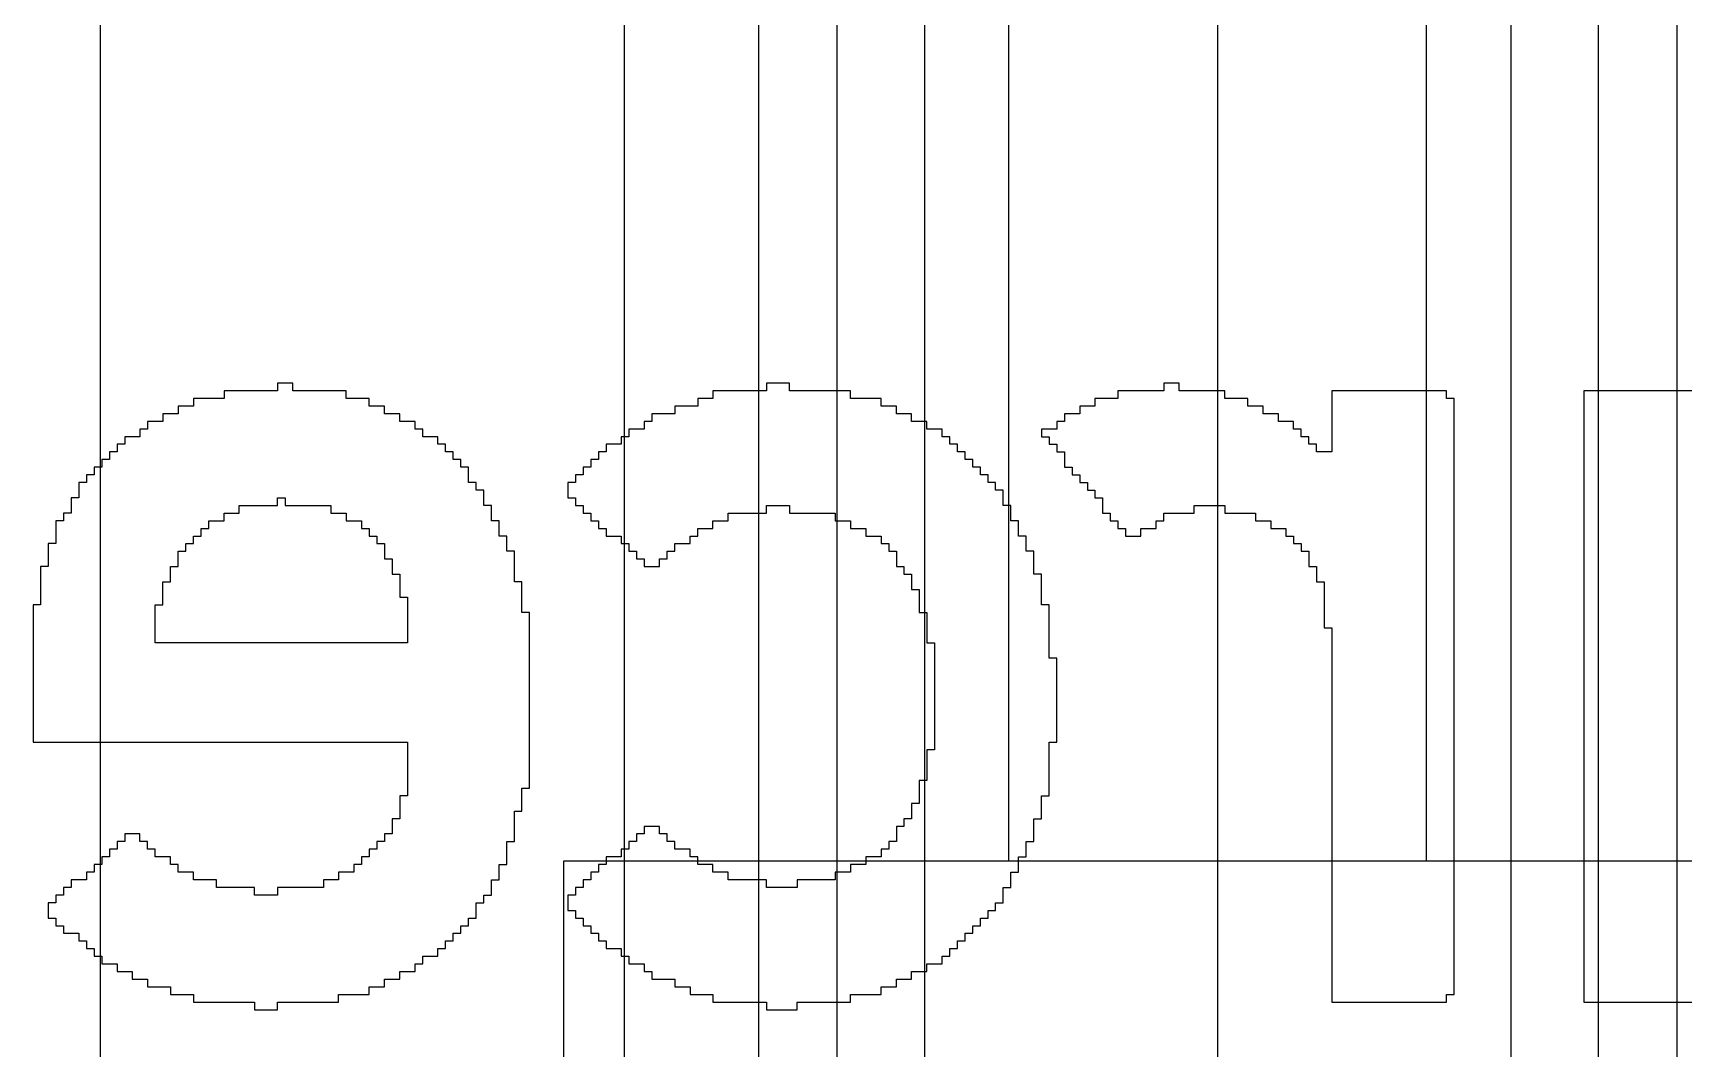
# Model space of a CAD drawing. Header units: millimetres. Extents: x -1.9 to 9.1, y -3.1 to 5.4.
# Drawn here: x 0.2897 to 0.3528, y 0.3553 to 0.3941 of the extents above; entities that cross this region are included whole.
import ezdxf

# ---------------------------------------------------------------- set-up
doc = ezdxf.new("R2010")
doc.units = ezdxf.units.MM
doc.header["$MEASUREMENT"] = 0
for name, color, linetype in [('BottomLayer', 5, 'Continuous'), ('BottomOverlay', 54, 'Continuous'), ('Mechanical7', 56, 'Continuous'), ('TopLayer', 1, 'Continuous'), ('TopOverlay', 2, 'Continuous'), ('TopPaste', 8, 'Continuous'), ('TopSolder', 216, 'Continuous')]:
    doc.layers.add(name, color=color, linetype=linetype)

# ---------------------------------------------------------------- blocks, each defined once
blk = doc.blocks.new('OSHW__25___B_1')
at = {"layer": 'BottomOverlay'}
for p, q in [((0.083878, 0.053214), (0.082709, 0.053214)), ((0.082709, 0.053214), (0.082709, 0.052922)), ((0.083878, 0.052922), (0.083878, 0.053214)), ((0.103453, 0.053214), (0.102577, 0.053214)), ((0.102577, 0.053214), (0.102577, 0.052922)), ((0.103453, 0.052922), (0.103453, 0.053214)), ((0.052616, 0.052922), (0.047941, 0.052922)), ((0.052616, 0.05263), (0.052616, 0.052922)), ((0.052616, 0.052338), (0.052616, 0.05263)), ((0.057875, 0.05263), (0.057583, 0.05263)), ((0.057583, 0.05263), (0.057583, 0.052338)), ((0.062258, 0.052922), (0.057875, 0.052922)), ((0.057875, 0.052922), (0.057875, 0.05263)), ((0.062258, 0.05263), (0.062258, 0.052922)), ((0.062258, 0.052338), (0.062258, 0.05263)), ((0.080664, 0.05263), (0.079495, 0.05263)), ((0.079495, 0.05263), (0.079495, 0.052338)), ((0.082709, 0.052922), (0.080664, 0.052922)), ((0.080664, 0.052922), (0.080664, 0.05263)), ((0.085923, 0.052922), (0.083878, 0.052922)), ((0.085923, 0.05263), (0.085923, 0.052922)), ((0.0868, 0.05263), (0.085923, 0.05263)), ((0.0868, 0.052338), (0.0868, 0.05263)), ((0.100239, 0.05263), (0.099071, 0.05263)), ((0.099071, 0.05263), (0.099071, 0.052338)), ((0.102577, 0.052922), (0.100239, 0.052922)), ((0.100239, 0.052922), (0.100239, 0.05263)), ((0.10579, 0.052922), (0.103453, 0.052922)), ((0.10579, 0.05263), (0.10579, 0.052922)), ((0.106667, 0.05263), (0.10579, 0.05263)), ((0.106667, 0.052338), (0.106667, 0.05263)), ((0.052616, 0.052046), (0.052616, 0.052338)), ((0.052616, 0.051753), (0.052616, 0.052046)), ((0.057583, 0.052338), (0.057583, 0.052046)), ((0.057583, 0.052046), (0.057583, 0.051753)), ((0.062258, 0.052046), (0.062258, 0.052338)), ((0.062258, 0.051753), (0.062258, 0.052046)), ((0.078911, 0.052046), (0.078327, 0.052046)), ((0.078327, 0.052046), (0.078327, 0.051753)), ((0.079495, 0.052338), (0.078911, 0.052338)), ((0.078911, 0.052338), (0.078911, 0.052046)), ((0.087384, 0.052338), (0.0868, 0.052338)), ((0.087384, 0.052046), (0.087384, 0.052338)), ((0.08826, 0.052046), (0.087384, 0.052046)), ((0.08826, 0.051753), (0.08826, 0.052046)), ((0.098486, 0.052046), (0.097902, 0.052046)), ((0.097902, 0.052046), (0.097902, 0.051753)), ((0.099071, 0.052338), (0.098486, 0.052338)), ((0.098486, 0.052338), (0.098486, 0.052046)), ((0.107543, 0.052338), (0.106667, 0.052338)), ((0.107543, 0.052046), (0.107543, 0.052338)), ((0.108128, 0.052046), (0.107543, 0.052046)), ((0.108128, 0.051753), (0.108128, 0.052046)), ((0.052616, 0.051461), (0.052616, 0.051753)), ((0.052616, 0.051169), (0.052616, 0.051461)), ((0.052616, 0.050877), (0.052616, 0.051169)), ((0.057583, 0.051753), (0.057583, 0.051461)), ((0.057583, 0.051461), (0.057583, 0.051169)), ((0.057583, 0.051169), (0.057583, 0.050877)), ((0.062258, 0.051461), (0.062258, 0.051753)), ((0.062258, 0.051169), (0.062258, 0.051461)), ((0.062258, 0.050877), (0.062258, 0.051169)), ((0.077158, 0.051169), (0.076866, 0.051169)), ((0.076866, 0.051169), (0.076866, 0.050877)), ((0.077742, 0.051461), (0.077158, 0.051461)), ((0.077158, 0.051461), (0.077158, 0.051169)), ((0.078327, 0.051753), (0.077742, 0.051753)), ((0.077742, 0.051753), (0.077742, 0.051461)), ((0.088553, 0.051753), (0.08826, 0.051753)), ((0.088553, 0.051461), (0.088553, 0.051753)), ((0.089137, 0.051461), (0.088553, 0.051461)), ((0.089137, 0.051169), (0.089137, 0.051461)), ((0.089429, 0.051169), (0.089137, 0.051169)), ((0.089429, 0.050877), (0.089429, 0.051169)), ((0.097025, 0.051169), (0.096441, 0.051169)), ((0.096441, 0.051169), (0.096441, 0.050877)), ((0.097318, 0.051461), (0.097025, 0.051461)), ((0.097025, 0.051461), (0.097025, 0.051169)), ((0.097902, 0.051753), (0.097318, 0.051753)), ((0.097318, 0.051753), (0.097318, 0.051461)), ((0.108712, 0.051753), (0.108128, 0.051753)), ((0.108712, 0.051461), (0.108712, 0.051753)), ((0.109296, 0.051461), (0.108712, 0.051461)), ((0.109296, 0.051169), (0.109296, 0.051461)), ((0.109589, 0.051169), (0.109296, 0.051169)), ((0.109589, 0.050877), (0.109589, 0.051169)), ((0.052616, 0.050585), (0.052616, 0.050877)), ((0.052616, 0.050292), (0.052616, 0.050585)), ((0.057583, 0.050877), (0.057583, 0.050585)), ((0.057583, 0.050585), (0.057583, 0.050292)), ((0.062258, 0.050585), (0.062258, 0.050877)), ((0.062258, 0.050292), (0.062258, 0.050585)), ((0.076574, 0.050585), (0.076282, 0.050585)), ((0.076282, 0.050585), (0.076282, 0.050292)), ((0.076866, 0.050877), (0.076574, 0.050877)), ((0.076574, 0.050877), (0.076574, 0.050585)), ((0.090013, 0.050877), (0.089429, 0.050877)), ((0.090013, 0.050585), (0.090013, 0.050877)), ((0.090305, 0.050585), (0.090013, 0.050585)), ((0.090305, 0.050292), (0.090305, 0.050585)), ((0.096149, 0.050585), (0.095857, 0.050585)), ((0.095857, 0.050585), (0.095857, 0.050292)), ((0.096441, 0.050877), (0.096149, 0.050877)), ((0.096149, 0.050877), (0.096149, 0.050585)), ((0.109881, 0.050877), (0.109589, 0.050877)), ((0.109881, 0.050585), (0.109881, 0.050877)), ((0.110173, 0.050585), (0.109881, 0.050585)), ((0.110173, 0.050292), (0.110173, 0.050585)), ((0.052616, 0.05), (0.052616, 0.050292)), ((0.052616, 0.049708), (0.052616, 0.05)), ((0.057583, 0.050292), (0.057583, 0.05)), ((0.057583, 0.05), (0.057583, 0.049708)), ((0.062258, 0.05), (0.062258, 0.050292)), ((0.062258, 0.049708), (0.062258, 0.05)), ((0.075989, 0.05), (0.075697, 0.05)), ((0.075697, 0.05), (0.075697, 0.049708)), ((0.076282, 0.050292), (0.075989, 0.050292)), ((0.075989, 0.050292), (0.075989, 0.05)), ((0.090598, 0.050292), (0.090305, 0.050292)), ((0.090598, 0.05), (0.090598, 0.050292)), ((0.09089, 0.05), (0.090598, 0.05)), ((0.09089, 0.049708), (0.09089, 0.05)), ((0.095564, 0.05), (0.095272, 0.05)), ((0.095272, 0.05), (0.095272, 0.049708)), ((0.095857, 0.050292), (0.095564, 0.050292)), ((0.095564, 0.050292), (0.095564, 0.05)), ((0.110757, 0.050292), (0.110173, 0.050292)), ((0.110757, 0.05), (0.110757, 0.050292)), ((0.111049, 0.05), (0.110757, 0.05)), ((0.111049, 0.049708), (0.111049, 0.05)), ((0.052616, 0.049416), (0.052616, 0.049708)), ((0.052616, 0.049124), (0.052616, 0.049416)), ((0.057583, 0.049708), (0.057583, 0.049416)), ((0.057583, 0.049416), (0.057583, 0.049124)), ((0.062258, 0.049416), (0.062258, 0.049708)), ((0.062258, 0.049124), (0.062258, 0.049416)), ((0.075405, 0.049416), (0.075113, 0.049416)), ((0.075113, 0.049416), (0.075113, 0.049124)), ((0.075697, 0.049708), (0.075405, 0.049708)), ((0.075405, 0.049708), (0.075405, 0.049416)), ((0.091182, 0.049708), (0.09089, 0.049708)), ((0.091182, 0.049416), (0.091182, 0.049708)), ((0.091474, 0.049416), (0.091182, 0.049416)), ((0.091474, 0.049124), (0.091474, 0.049416)), ((0.095272, 0.049708), (0.09498, 0.049708)), ((0.09498, 0.049708), (0.09498, 0.049416)), ((0.09498, 0.049416), (0.09498, 0.049124)), ((0.111341, 0.049708), (0.111049, 0.049708)), ((0.111341, 0.049416), (0.111341, 0.049708)), ((0.111341, 0.049124), (0.111341, 0.049416)), ((0.052616, 0.048832), (0.052616, 0.049124)), ((0.052616, 0.048539), (0.052616, 0.048832)), ((0.057583, 0.049124), (0.057583, 0.048832)), ((0.057583, 0.048832), (0.057583, 0.048539)), ((0.062258, 0.048832), (0.062258, 0.049124)), ((0.062258, 0.048539), (0.062258, 0.048832)), ((0.075113, 0.049124), (0.074821, 0.049124)), ((0.074821, 0.049124), (0.074821, 0.048832)), ((0.074821, 0.048832), (0.074821, 0.048539)), ((0.091182, 0.048539), (0.091182, 0.048832)), ((0.091182, 0.048832), (0.091474, 0.048832)), ((0.091474, 0.048832), (0.091474, 0.049124)), ((0.094688, 0.048832), (0.094396, 0.048832)), ((0.094396, 0.048832), (0.094396, 0.048539)), ((0.09498, 0.049124), (0.094688, 0.049124)), ((0.094688, 0.049124), (0.094688, 0.048832)), ((0.102577, 0.048539), (0.102577, 0.048832)), ((0.102577, 0.048832), (0.103453, 0.048832)), ((0.103453, 0.048832), (0.103453, 0.048539)), ((0.110757, 0.048539), (0.110757, 0.048832)), ((0.110757, 0.048832), (0.111049, 0.048832)), ((0.111049, 0.048832), (0.111049, 0.049124)), ((0.111049, 0.049124), (0.111341, 0.049124)), ((0.052616, 0.048247), (0.052616, 0.048539)), ((0.052616, 0.047955), (0.052616, 0.048247)), ((0.057583, 0.048539), (0.057583, 0.048247)), ((0.057583, 0.048247), (0.057583, 0.047955)), ((0.062258, 0.048247), (0.062258, 0.048539)), ((0.062258, 0.047955), (0.062258, 0.048247)), ((0.074821, 0.048539), (0.074529, 0.048539)), ((0.074529, 0.048539), (0.074529, 0.048247)), ((0.074529, 0.048247), (0.074529, 0.047955)), ((0.081248, 0.047955), (0.081248, 0.048247)), ((0.081248, 0.048247), (0.082709, 0.048247)), ((0.082709, 0.048247), (0.082709, 0.048539)), ((0.082709, 0.048539), (0.083878, 0.048539)), ((0.083878, 0.048539), (0.083878, 0.048247)), ((0.083878, 0.048247), (0.085339, 0.048247)), ((0.085339, 0.048247), (0.085339, 0.047955)), ((0.090598, 0.047955), (0.090598, 0.048247)), ((0.090598, 0.048247), (0.09089, 0.048247)), ((0.09089, 0.048247), (0.09089, 0.048539)), ((0.09089, 0.048539), (0.091182, 0.048539)), ((0.094396, 0.048247), (0.094104, 0.048247)), ((0.094104, 0.048247), (0.094104, 0.047955)), ((0.094396, 0.048539), (0.094396, 0.048247)), ((0.100239, 0.047955), (0.100239, 0.048247)), ((0.100239, 0.048247), (0.100823, 0.048247)), ((0.100823, 0.048247), (0.100823, 0.048539)), ((0.100823, 0.048539), (0.102577, 0.048539)), ((0.103453, 0.048539), (0.104914, 0.048539)), ((0.104914, 0.048539), (0.104914, 0.048247)), ((0.104914, 0.048247), (0.10579, 0.048247)), ((0.10579, 0.048247), (0.10579, 0.047955)), ((0.109881, 0.047955), (0.109881, 0.048247)), ((0.109881, 0.048247), (0.110465, 0.048247)), ((0.110465, 0.048247), (0.110465, 0.048539)), ((0.110465, 0.048539), (0.110757, 0.048539)), ((0.052616, 0.047663), (0.052616, 0.047955)), ((0.052616, 0.047371), (0.052616, 0.047663)), ((0.052616, 0.047079), (0.052616, 0.047371)), ((0.057583, 0.047955), (0.057583, 0.047663)), ((0.057583, 0.047663), (0.057583, 0.047371)), ((0.057583, 0.047371), (0.057583, 0.047079)), ((0.062258, 0.047663), (0.062258, 0.047955)), ((0.062258, 0.047371), (0.062258, 0.047663)), ((0.062258, 0.047079), (0.062258, 0.047371)), ((0.074236, 0.047371), (0.073944, 0.047371)), ((0.073944, 0.047371), (0.073944, 0.047079)), ((0.074529, 0.047955), (0.074236, 0.047955)), ((0.074236, 0.047955), (0.074236, 0.047663)), ((0.074236, 0.047663), (0.074236, 0.047371)), ((0.079495, 0.047079), (0.079495, 0.047371)), ((0.079495, 0.047371), (0.08008, 0.047371)), ((0.08008, 0.047371), (0.08008, 0.047663)), ((0.08008, 0.047663), (0.080664, 0.047663)), ((0.080664, 0.047663), (0.080664, 0.047955)), ((0.080664, 0.047955), (0.081248, 0.047955)), ((0.085339, 0.047955), (0.085923, 0.047955)), ((0.085923, 0.047955), (0.085923, 0.047663)), ((0.085923, 0.047663), (0.086507, 0.047663)), ((0.086507, 0.047663), (0.086507, 0.047371)), ((0.086507, 0.047371), (0.0868, 0.047371)), ((0.0868, 0.047371), (0.0868, 0.047079)), ((0.089429, 0.047079), (0.089429, 0.047371)), ((0.089429, 0.047371), (0.090013, 0.047371)), ((0.090013, 0.047371), (0.090013, 0.047663)), ((0.090013, 0.047663), (0.090305, 0.047663)), ((0.090305, 0.047663), (0.090305, 0.047955)), ((0.090305, 0.047955), (0.090598, 0.047955)), ((0.094104, 0.047663), (0.093812, 0.047663)), ((0.093812, 0.047663), (0.093812, 0.047371)), ((0.093812, 0.047371), (0.093812, 0.047079)), ((0.094104, 0.047955), (0.094104, 0.047663)), ((0.099071, 0.047079), (0.099071, 0.047371)), ((0.099071, 0.047371), (0.099363, 0.047371)), ((0.099363, 0.047371), (0.099363, 0.047663)), ((0.099363, 0.047663), (0.099655, 0.047663)), ((0.099655, 0.047663), (0.099655, 0.047955)), ((0.099655, 0.047955), (0.100239, 0.047955)), ((0.10579, 0.047955), (0.106375, 0.047955)), ((0.106375, 0.047955), (0.106375, 0.047663)), ((0.106375, 0.047663), (0.106667, 0.047663)), ((0.106667, 0.047663), (0.106667, 0.047371)), ((0.106667, 0.047371), (0.107251, 0.047371)), ((0.107251, 0.047371), (0.107251, 0.047079)), ((0.109004, 0.047079), (0.109004, 0.047371)), ((0.109004, 0.047371), (0.109296, 0.047371)), ((0.109296, 0.047371), (0.109296, 0.047663)), ((0.109296, 0.047663), (0.109589, 0.047663)), ((0.109589, 0.047663), (0.109589, 0.047955)), ((0.109589, 0.047955), (0.109881, 0.047955)), ((0.052616, 0.046787), (0.052616, 0.047079)), ((0.052616, 0.046494), (0.052616, 0.046787)), ((0.057583, 0.047079), (0.057583, 0.046787)), ((0.057583, 0.046787), (0.057583, 0.046494)), ((0.062258, 0.046787), (0.062258, 0.047079)), ((0.062258, 0.046494), (0.062258, 0.046787)), ((0.073944, 0.046787), (0.073652, 0.046787)), ((0.073652, 0.046787), (0.073652, 0.046494)), ((0.073944, 0.047079), (0.073944, 0.046787)), ((0.078911, 0.046494), (0.078911, 0.046787)), ((0.078911, 0.046787), (0.079203, 0.046787)), ((0.079203, 0.046787), (0.079203, 0.047079)), ((0.079203, 0.047079), (0.079495, 0.047079)), ((0.0868, 0.047079), (0.087384, 0.047079)), ((0.087384, 0.047079), (0.087384, 0.046787)), ((0.087384, 0.046787), (0.087676, 0.046787)), ((0.087676, 0.046787), (0.087676, 0.046494)), ((0.088845, 0.046494), (0.088845, 0.046787)), ((0.088845, 0.046787), (0.089137, 0.046787)), ((0.089137, 0.046787), (0.089137, 0.047079)), ((0.089137, 0.047079), (0.089429, 0.047079)), ((0.093812, 0.046787), (0.093519, 0.046787)), ((0.093519, 0.046787), (0.093519, 0.046494)), ((0.093812, 0.047079), (0.093812, 0.046787)), ((0.098486, 0.046494), (0.098486, 0.046787)), ((0.098486, 0.046787), (0.098778, 0.046787)), ((0.098778, 0.046787), (0.098778, 0.047079)), ((0.098778, 0.047079), (0.099071, 0.047079)), ((0.107251, 0.047079), (0.107543, 0.047079)), ((0.107543, 0.047079), (0.107543, 0.046787)), ((0.107543, 0.046787), (0.107836, 0.046787)), ((0.107836, 0.046787), (0.107836, 0.046494)), ((0.10842, 0.046494), (0.10842, 0.046787)), ((0.10842, 0.046787), (0.108712, 0.046787)), ((0.108712, 0.046787), (0.108712, 0.047079)), ((0.108712, 0.047079), (0.109004, 0.047079)), ((0.052616, 0.046202), (0.052616, 0.046494)), ((0.052616, 0.04591), (0.052616, 0.046202)), ((0.057583, 0.046494), (0.057583, 0.046202)), ((0.057583, 0.046202), (0.057583, 0.04591)), ((0.062258, 0.046202), (0.062258, 0.046494)), ((0.062258, 0.04591), (0.062258, 0.046202)), ((0.073652, 0.046494), (0.073652, 0.046202)), ((0.073652, 0.046202), (0.073652, 0.04591)), ((0.078619, 0.04591), (0.078619, 0.046202)), ((0.078619, 0.046202), (0.078911, 0.046202)), ((0.078911, 0.046202), (0.078911, 0.046494)), ((0.087676, 0.046494), (0.087968, 0.046494)), ((0.087968, 0.046494), (0.087968, 0.046202)), ((0.087968, 0.046202), (0.088553, 0.046202)), ((0.088553, 0.046202), (0.088553, 0.046494)), ((0.088553, 0.046494), (0.088845, 0.046494)), ((0.093519, 0.046494), (0.093519, 0.046202)), ((0.093519, 0.046202), (0.093519, 0.04591)), ((0.098194, 0.046202), (0.098194, 0.046494)), ((0.098194, 0.046494), (0.098486, 0.046494)), ((0.098194, 0.04591), (0.098194, 0.046202)), ((0.107836, 0.046494), (0.10842, 0.046494)), ((0.052616, 0.045618), (0.052616, 0.04591)), ((0.052616, 0.045326), (0.052616, 0.045618)), ((0.057583, 0.04591), (0.057583, 0.045618)), ((0.057583, 0.045618), (0.057583, 0.045326)), ((0.062258, 0.045618), (0.062258, 0.04591)), ((0.062258, 0.045326), (0.062258, 0.045618)), ((0.073652, 0.04591), (0.07336, 0.04591)), ((0.07336, 0.04591), (0.07336, 0.045618)), ((0.07336, 0.045618), (0.07336, 0.045326)), ((0.078327, 0.045618), (0.078327, 0.04591)), ((0.078327, 0.04591), (0.078619, 0.04591)), ((0.078327, 0.045326), (0.078327, 0.045618)), ((0.093519, 0.045618), (0.093227, 0.045618)), ((0.093227, 0.045618), (0.093227, 0.045326)), ((0.093519, 0.04591), (0.093519, 0.045618)), ((0.097902, 0.045618), (0.097902, 0.04591)), ((0.097902, 0.04591), (0.098194, 0.04591)), ((0.097902, 0.045326), (0.097902, 0.045618)), ((0.052616, 0.045034), (0.052616, 0.045326)), ((0.052616, 0.044741), (0.052616, 0.045034)), ((0.057583, 0.045326), (0.057583, 0.045034)), ((0.057583, 0.045034), (0.057583, 0.044741)), ((0.062258, 0.045034), (0.062258, 0.045326)), ((0.062258, 0.044741), (0.062258, 0.045034)), ((0.07336, 0.045034), (0.073068, 0.045034)), ((0.073068, 0.045034), (0.073068, 0.044741)), ((0.07336, 0.045326), (0.07336, 0.045034)), ((0.078035, 0.045034), (0.078035, 0.045326)), ((0.078035, 0.045326), (0.078327, 0.045326)), ((0.078035, 0.044741), (0.078035, 0.045034)), ((0.093227, 0.045326), (0.093227, 0.045034)), ((0.093227, 0.045034), (0.093227, 0.044741)), ((0.09761, 0.044741), (0.09761, 0.045034)), ((0.09761, 0.045034), (0.097902, 0.045034)), ((0.097902, 0.045034), (0.097902, 0.045326)), ((0.052616, 0.044449), (0.052616, 0.044741)), ((0.052616, 0.044157), (0.052616, 0.044449)), ((0.057583, 0.044741), (0.057583, 0.044449)), ((0.057583, 0.044449), (0.057583, 0.044157)), ((0.062258, 0.044449), (0.062258, 0.044741)), ((0.062258, 0.044157), (0.062258, 0.044449)), ((0.073068, 0.044741), (0.073068, 0.044449)), ((0.073068, 0.044449), (0.073068, 0.044157)), ((0.077742, 0.044157), (0.077742, 0.044449)), ((0.077742, 0.044449), (0.078035, 0.044449)), ((0.078035, 0.044449), (0.078035, 0.044741)), ((0.093227, 0.044741), (0.092935, 0.044741)), ((0.092935, 0.044741), (0.092935, 0.044449)), ((0.092935, 0.044449), (0.092935, 0.044157)), ((0.09761, 0.044449), (0.09761, 0.044741)), ((0.09761, 0.044157), (0.09761, 0.044449)), ((0.052616, 0.043865), (0.052616, 0.044157)), ((0.052616, 0.043573), (0.052616, 0.043865)), ((0.052616, 0.043281), (0.052616, 0.043573)), ((0.057583, 0.044157), (0.057583, 0.043865)), ((0.057583, 0.043865), (0.057583, 0.043573)), ((0.057583, 0.043573), (0.057583, 0.043281)), ((0.062258, 0.043865), (0.062258, 0.044157)), ((0.062258, 0.043573), (0.062258, 0.043865)), ((0.062258, 0.043281), (0.062258, 0.043573)), ((0.073068, 0.044157), (0.073068, 0.043865)), ((0.073068, 0.043865), (0.073068, 0.043573)), ((0.073068, 0.043573), (0.073068, 0.043281)), ((0.077742, 0.043865), (0.077742, 0.044157)), ((0.077742, 0.043573), (0.077742, 0.043865)), ((0.077742, 0.043281), (0.077742, 0.043573)), ((0.092935, 0.044157), (0.092935, 0.043865)), ((0.092935, 0.043865), (0.092935, 0.043573)), ((0.092935, 0.043573), (0.092935, 0.043281)), ((0.09761, 0.043865), (0.09761, 0.044157)), ((0.09761, 0.043573), (0.09761, 0.043865)), ((0.09761, 0.043281), (0.09761, 0.043573)), ((0.052616, 0.042988), (0.052616, 0.043281)), ((0.052616, 0.042696), (0.052616, 0.042988)), ((0.057583, 0.043281), (0.057583, 0.042988)), ((0.057583, 0.042988), (0.057583, 0.042696)), ((0.062258, 0.042988), (0.062258, 0.043281)), ((0.062258, 0.042696), (0.062258, 0.042988)), ((0.073068, 0.042988), (0.072776, 0.042988)), ((0.072776, 0.042988), (0.072776, 0.042696)), ((0.073068, 0.043281), (0.073068, 0.042988)), ((0.07745, 0.042988), (0.07745, 0.043281)), ((0.07745, 0.043281), (0.077742, 0.043281)), ((0.07745, 0.042696), (0.07745, 0.042988)), ((0.092935, 0.043281), (0.092935, 0.042988)), ((0.092935, 0.042988), (0.092935, 0.042696)), ((0.09761, 0.042988), (0.09761, 0.043281)), ((0.111926, 0.042988), (0.09761, 0.042988)), ((0.111926, 0.042696), (0.111926, 0.042988)), ((0.052616, 0.042404), (0.052616, 0.042696)), ((0.052616, 0.042112), (0.052616, 0.042404)), ((0.057583, 0.042696), (0.057583, 0.042404)), ((0.057583, 0.042404), (0.057583, 0.042112)), ((0.062258, 0.042404), (0.062258, 0.042696)), ((0.062258, 0.042112), (0.062258, 0.042404)), ((0.072776, 0.042696), (0.072776, 0.042404)), ((0.072776, 0.042404), (0.072776, 0.042112)), ((0.07745, 0.042404), (0.07745, 0.042696)), ((0.07745, 0.042112), (0.07745, 0.042404)), ((0.092935, 0.042696), (0.092935, 0.042404)), ((0.092935, 0.042404), (0.092935, 0.042112)), ((0.111926, 0.042404), (0.111926, 0.042696)), ((0.111926, 0.042112), (0.111926, 0.042404)), ((0.052616, 0.04182), (0.052616, 0.042112)), ((0.052616, 0.041528), (0.052616, 0.04182)), ((0.057583, 0.042112), (0.057583, 0.04182)), ((0.057583, 0.04182), (0.057583, 0.041528)), ((0.062258, 0.04182), (0.062258, 0.042112)), ((0.062258, 0.041528), (0.062258, 0.04182)), ((0.072776, 0.042112), (0.072776, 0.04182)), ((0.072776, 0.04182), (0.072776, 0.041528)), ((0.07745, 0.04182), (0.07745, 0.042112)), ((0.07745, 0.041528), (0.07745, 0.04182)), ((0.092935, 0.042112), (0.092935, 0.04182)), ((0.092935, 0.04182), (0.092935, 0.041528)), ((0.111926, 0.04182), (0.111926, 0.042112)), ((0.111926, 0.041528), (0.111926, 0.04182)), ((0.052616, 0.041235), (0.052616, 0.041528)), ((0.052616, 0.040943), (0.052616, 0.041235)), ((0.057583, 0.041528), (0.057583, 0.041235)), ((0.057583, 0.041235), (0.057583, 0.040943)), ((0.062258, 0.041235), (0.062258, 0.041528)), ((0.062258, 0.040943), (0.062258, 0.041235)), ((0.072776, 0.041528), (0.072776, 0.041235)), ((0.072776, 0.041235), (0.072776, 0.040943)), ((0.07745, 0.041235), (0.07745, 0.041528)), ((0.07745, 0.040943), (0.07745, 0.041235)), ((0.092935, 0.041528), (0.092935, 0.041235)), ((0.092935, 0.041235), (0.092935, 0.040943)), ((0.111926, 0.041235), (0.111926, 0.041528)), ((0.111926, 0.040943), (0.111926, 0.041235)), ((0.052616, 0.040651), (0.052616, 0.040943)), ((0.052616, 0.040359), (0.052616, 0.040651)), ((0.057583, 0.040943), (0.057583, 0.040651)), ((0.057583, 0.040651), (0.057583, 0.040359)), ((0.062258, 0.040651), (0.062258, 0.040943)), ((0.062258, 0.040359), (0.062258, 0.040651)), ((0.072776, 0.040943), (0.072776, 0.040651)), ((0.072776, 0.040651), (0.072776, 0.040359)), ((0.07745, 0.040651), (0.07745, 0.040943)), ((0.07745, 0.040359), (0.07745, 0.040651)), ((0.092935, 0.040943), (0.092935, 0.040651)), ((0.092935, 0.040651), (0.092935, 0.040359)), ((0.111926, 0.040651), (0.111926, 0.040943)), ((0.111926, 0.040359), (0.111926, 0.040651)), ((0.052616, 0.040067), (0.052616, 0.040359)), ((0.052616, 0.039775), (0.052616, 0.040067)), ((0.057583, 0.040359), (0.057583, 0.040067)), ((0.057583, 0.040067), (0.057583, 0.039775)), ((0.062258, 0.040067), (0.062258, 0.040359)), ((0.062258, 0.039775), (0.062258, 0.040067)), ((0.072776, 0.040359), (0.072776, 0.040067)), ((0.072776, 0.040067), (0.072776, 0.039775)), ((0.07745, 0.040067), (0.07745, 0.040359)), ((0.07745, 0.039775), (0.07745, 0.040067)), ((0.092935, 0.040359), (0.092935, 0.040067)), ((0.092935, 0.040067), (0.092935, 0.039775)), ((0.111926, 0.040067), (0.111926, 0.040359)), ((0.111926, 0.039775), (0.111926, 0.040067)), ((0.052616, 0.039482), (0.052616, 0.039775)), ((0.052616, 0.03919), (0.052616, 0.039482)), ((0.052616, 0.038898), (0.052616, 0.03919)), ((0.057583, 0.039775), (0.057583, 0.039482)), ((0.057583, 0.039482), (0.057583, 0.03919)), ((0.057583, 0.03919), (0.057583, 0.038898)), ((0.062258, 0.039482), (0.062258, 0.039775)), ((0.062258, 0.03919), (0.062258, 0.039482)), ((0.062258, 0.038898), (0.062258, 0.03919)), ((0.072776, 0.039775), (0.073068, 0.039775)), ((0.073068, 0.039775), (0.073068, 0.039482)), ((0.073068, 0.039482), (0.073068, 0.03919)), ((0.073068, 0.03919), (0.073068, 0.038898)), ((0.07745, 0.039482), (0.07745, 0.039775)), ((0.07745, 0.03919), (0.07745, 0.039482)), ((0.077742, 0.03919), (0.07745, 0.03919)), ((0.077742, 0.038898), (0.077742, 0.03919)), ((0.092935, 0.039775), (0.092935, 0.039482)), ((0.092935, 0.039482), (0.092935, 0.03919)), ((0.092935, 0.03919), (0.092935, 0.038898)), ((0.09761, 0.038898), (0.09761, 0.03919)), ((0.09761, 0.03919), (0.107251, 0.03919)), ((0.107251, 0.03919), (0.107251, 0.038898)), ((0.111926, 0.039482), (0.111926, 0.039775)), ((0.111926, 0.03919), (0.111926, 0.039482)), ((0.111926, 0.038898), (0.111926, 0.03919)), ((0.052616, 0.038606), (0.052616, 0.038898)), ((0.052616, 0.038314), (0.052616, 0.038606)), ((0.057583, 0.038898), (0.057583, 0.038606)), ((0.057583, 0.038606), (0.057583, 0.038314)), ((0.062258, 0.038606), (0.062258, 0.038898)), ((0.06255, 0.038606), (0.062258, 0.038606)), ((0.06255, 0.038314), (0.06255, 0.038606)), ((0.073068, 0.038898), (0.073068, 0.038606)), ((0.073068, 0.038606), (0.073068, 0.038314)), ((0.077742, 0.038606), (0.077742, 0.038898)), ((0.077742, 0.038314), (0.077742, 0.038606)), ((0.092935, 0.038898), (0.092935, 0.038606)), ((0.092935, 0.038606), (0.092935, 0.038314)), ((0.09761, 0.038606), (0.09761, 0.038898)), ((0.09761, 0.038314), (0.09761, 0.038606)), ((0.107251, 0.038898), (0.107251, 0.038606)), ((0.107251, 0.038606), (0.107251, 0.038314)), ((0.111926, 0.038606), (0.111926, 0.038898)), ((0.111926, 0.038314), (0.111926, 0.038606)), ((0.052616, 0.038022), (0.052616, 0.038314)), ((0.052616, 0.037729), (0.052616, 0.038022)), ((0.057583, 0.038314), (0.057583, 0.038022)), ((0.057583, 0.038022), (0.057583, 0.037729)), ((0.06255, 0.038022), (0.06255, 0.038314)), ((0.06255, 0.037729), (0.06255, 0.038022)), ((0.073068, 0.038314), (0.073068, 0.038022)), ((0.073068, 0.038022), (0.073068, 0.037729)), ((0.077742, 0.038022), (0.077742, 0.038314)), ((0.078035, 0.038022), (0.077742, 0.038022)), ((0.078035, 0.037729), (0.078035, 0.038022)), ((0.092935, 0.038314), (0.092935, 0.038022)), ((0.092935, 0.038022), (0.093227, 0.038022)), ((0.093227, 0.038022), (0.093227, 0.037729)), ((0.09761, 0.038022), (0.09761, 0.038314)), ((0.09761, 0.037729), (0.09761, 0.038022)), ((0.107251, 0.038314), (0.107251, 0.038022)), ((0.107251, 0.038022), (0.107251, 0.037729)), ((0.111926, 0.038022), (0.111926, 0.038314)), ((0.111926, 0.037729), (0.111926, 0.038022)), ((0.052616, 0.037437), (0.052616, 0.037729)), ((0.052616, 0.037145), (0.052616, 0.037437)), ((0.057583, 0.037729), (0.057583, 0.037437)), ((0.057583, 0.037437), (0.057583, 0.037145)), ((0.06255, 0.037437), (0.06255, 0.037729)), ((0.06255, 0.037145), (0.06255, 0.037437)), ((0.073068, 0.037729), (0.07336, 0.037729)), ((0.07336, 0.037729), (0.07336, 0.037437)), ((0.07336, 0.037437), (0.07336, 0.037145)), ((0.078035, 0.037437), (0.078035, 0.037729)), ((0.078035, 0.037145), (0.078035, 0.037437)), ((0.093227, 0.037729), (0.093227, 0.037437)), ((0.093227, 0.037437), (0.093227, 0.037145)), ((0.09761, 0.037437), (0.09761, 0.037729)), ((0.097902, 0.037437), (0.09761, 0.037437)), ((0.097902, 0.037145), (0.097902, 0.037437)), ((0.107251, 0.037729), (0.106959, 0.037729)), ((0.106959, 0.037729), (0.106959, 0.037437)), ((0.106959, 0.037437), (0.106959, 0.037145)), ((0.111634, 0.037437), (0.111634, 0.037729)), ((0.111634, 0.037729), (0.111926, 0.037729)), ((0.111634, 0.037145), (0.111634, 0.037437)), ((0.052616, 0.036853), (0.052616, 0.037145)), ((0.052616, 0.036561), (0.052616, 0.036853)), ((0.057583, 0.037145), (0.057583, 0.036853)), ((0.057583, 0.036853), (0.057583, 0.036561)), ((0.06255, 0.036853), (0.06255, 0.037145)), ((0.062842, 0.036853), (0.06255, 0.036853)), ((0.062842, 0.036561), (0.062842, 0.036853)), ((0.07336, 0.037145), (0.07336, 0.036853)), ((0.07336, 0.036853), (0.07336, 0.036561)), ((0.078327, 0.037145), (0.078035, 0.037145)), ((0.078327, 0.036853), (0.078327, 0.037145)), ((0.078327, 0.036561), (0.078327, 0.036853)), ((0.093227, 0.037145), (0.093227, 0.036853)), ((0.093227, 0.036853), (0.093519, 0.036853)), ((0.093519, 0.036853), (0.093519, 0.036561)), ((0.097902, 0.036853), (0.097902, 0.037145)), ((0.097902, 0.036561), (0.097902, 0.036853)), ((0.106959, 0.036853), (0.106667, 0.036853)), ((0.106667, 0.036853), (0.106667, 0.036561)), ((0.106959, 0.037145), (0.106959, 0.036853)), ((0.111634, 0.036853), (0.111634, 0.037145)), ((0.111634, 0.036561), (0.111634, 0.036853)), ((0.052616, 0.036269), (0.052616, 0.036561)), ((0.052616, 0.035976), (0.052616, 0.036269)), ((0.057583, 0.036561), (0.057583, 0.036269)), ((0.057583, 0.036269), (0.057583, 0.035976)), ((0.062842, 0.036269), (0.062842, 0.036561)), ((0.063134, 0.036269), (0.062842, 0.036269)), ((0.063134, 0.035976), (0.063134, 0.036269)), ((0.07336, 0.036561), (0.073652, 0.036561)), ((0.073652, 0.036561), (0.073652, 0.036269)), ((0.073652, 0.036269), (0.073652, 0.035976)), ((0.078619, 0.036561), (0.078327, 0.036561)), ((0.078619, 0.036269), (0.078619, 0.036561)), ((0.078911, 0.036269), (0.078619, 0.036269)), ((0.078911, 0.035976), (0.078911, 0.036269)), ((0.088553, 0.036269), (0.087968, 0.036269)), ((0.087968, 0.036269), (0.087968, 0.035976)), ((0.088553, 0.035976), (0.088553, 0.036269)), ((0.093519, 0.036561), (0.093519, 0.036269)), ((0.093519, 0.036269), (0.093519, 0.035976)), ((0.098194, 0.036561), (0.097902, 0.036561)), ((0.098194, 0.036269), (0.098194, 0.036561)), ((0.098194, 0.035976), (0.098194, 0.036269)), ((0.106667, 0.036269), (0.106375, 0.036269)), ((0.106375, 0.036269), (0.106375, 0.035976)), ((0.106667, 0.036561), (0.106667, 0.036269)), ((0.111341, 0.035976), (0.111341, 0.036269)), ((0.111341, 0.036269), (0.111634, 0.036269)), ((0.111634, 0.036269), (0.111634, 0.036561)), ((0.052616, 0.035684), (0.052616, 0.035976)), ((0.052616, 0.035392), (0.052616, 0.035684)), ((0.052616, 0.0351), (0.052616, 0.035392)), ((0.057583, 0.035976), (0.057583, 0.035684)), ((0.057583, 0.035684), (0.057583, 0.035392)), ((0.057583, 0.035392), (0.057583, 0.0351)), ((0.063134, 0.035684), (0.063134, 0.035976)), ((0.063426, 0.035684), (0.063134, 0.035684)), ((0.063426, 0.035392), (0.063426, 0.035684)), ((0.063718, 0.035392), (0.063426, 0.035392)), ((0.063718, 0.0351), (0.063718, 0.035392)), ((0.073652, 0.035976), (0.073652, 0.035684)), ((0.073652, 0.035684), (0.073944, 0.035684)), ((0.073944, 0.035684), (0.073944, 0.035392)), ((0.073944, 0.035392), (0.073944, 0.0351)), ((0.078911, 0.035684), (0.078911, 0.035976)), ((0.079203, 0.035684), (0.078911, 0.035684)), ((0.079203, 0.035392), (0.079203, 0.035684)), ((0.079495, 0.035392), (0.079203, 0.035392)), ((0.079495, 0.0351), (0.079495, 0.035392)), ((0.087384, 0.035392), (0.0868, 0.035392)), ((0.0868, 0.035392), (0.0868, 0.0351)), ((0.087676, 0.035684), (0.087384, 0.035684)), ((0.087384, 0.035684), (0.087384, 0.035392)), ((0.087968, 0.035976), (0.087676, 0.035976)), ((0.087676, 0.035976), (0.087676, 0.035684)), ((0.088845, 0.035976), (0.088553, 0.035976)), ((0.088845, 0.035684), (0.088845, 0.035976)), ((0.089137, 0.035684), (0.088845, 0.035684)), ((0.089137, 0.035392), (0.089137, 0.035684)), ((0.089429, 0.035392), (0.089137, 0.035392)), ((0.089429, 0.0351), (0.089429, 0.035392)), ((0.093519, 0.035976), (0.093519, 0.035684)), ((0.093519, 0.035684), (0.093812, 0.035684)), ((0.093812, 0.035684), (0.093812, 0.035392)), ((0.093812, 0.035392), (0.093812, 0.0351)), ((0.098486, 0.035976), (0.098194, 0.035976)), ((0.098486, 0.035684), (0.098486, 0.035976)), ((0.098486, 0.035392), (0.098486, 0.035684)), ((0.098778, 0.035392), (0.098486, 0.035392)), ((0.098778, 0.0351), (0.098778, 0.035392)), ((0.106082, 0.035392), (0.10579, 0.035392)), ((0.10579, 0.035392), (0.10579, 0.0351)), ((0.106375, 0.035684), (0.106082, 0.035684)), ((0.106082, 0.035684), (0.106082, 0.035392)), ((0.106375, 0.035976), (0.106375, 0.035684)), ((0.111049, 0.0351), (0.111049, 0.035392)), ((0.111049, 0.035392), (0.111341, 0.035392)), ((0.111341, 0.035684), (0.111341, 0.035976)), ((0.111341, 0.035392), (0.111341, 0.035684)), ((0.052616, 0.034808), (0.052616, 0.0351)), ((0.052616, 0.034516), (0.052616, 0.034808)), ((0.057583, 0.0351), (0.057583, 0.034808)), ((0.057583, 0.034808), (0.057583, 0.034516)), ((0.064011, 0.0351), (0.063718, 0.0351)), ((0.064011, 0.034808), (0.064011, 0.0351)), ((0.064595, 0.034808), (0.064011, 0.034808)), ((0.064595, 0.034516), (0.064595, 0.034808)), ((0.069562, 0.034808), (0.068977, 0.034808)), ((0.068977, 0.034808), (0.068977, 0.034516)), ((0.070146, 0.0351), (0.069562, 0.0351)), ((0.069562, 0.0351), (0.069562, 0.034808)), ((0.070146, 0.034808), (0.070146, 0.0351)), ((0.070438, 0.034808), (0.070146, 0.034808)), ((0.070438, 0.034516), (0.070438, 0.034808)), ((0.073944, 0.0351), (0.074236, 0.0351)), ((0.074236, 0.0351), (0.074236, 0.034808)), ((0.074236, 0.034808), (0.074236, 0.034516)), ((0.08008, 0.0351), (0.079495, 0.0351)), ((0.08008, 0.034808), (0.08008, 0.0351)), ((0.080664, 0.034808), (0.08008, 0.034808)), ((0.080664, 0.034516), (0.080664, 0.034808)), ((0.086507, 0.034808), (0.085923, 0.034808)), ((0.085923, 0.034808), (0.085923, 0.034516)), ((0.0868, 0.0351), (0.086507, 0.0351)), ((0.086507, 0.0351), (0.086507, 0.034808)), ((0.090013, 0.0351), (0.089429, 0.0351)), ((0.090013, 0.034808), (0.090013, 0.0351)), ((0.090305, 0.034808), (0.090013, 0.034808)), ((0.090305, 0.034516), (0.090305, 0.034808)), ((0.093812, 0.0351), (0.094104, 0.0351)), ((0.094104, 0.0351), (0.094104, 0.034808)), ((0.094104, 0.034808), (0.094104, 0.034516)), ((0.099071, 0.0351), (0.098778, 0.0351)), ((0.099071, 0.034808), (0.099071, 0.0351)), ((0.099363, 0.034808), (0.099071, 0.034808)), ((0.099363, 0.034516), (0.099363, 0.034808)), ((0.105498, 0.034808), (0.105206, 0.034808)), ((0.105206, 0.034808), (0.105206, 0.034516)), ((0.10579, 0.0351), (0.105498, 0.0351)), ((0.105498, 0.0351), (0.105498, 0.034808)), ((0.111049, 0.034808), (0.111049, 0.0351)), ((0.111049, 0.034516), (0.111049, 0.034808)), ((0.052616, 0.034223), (0.052616, 0.034516)), ((0.052616, 0.033931), (0.052616, 0.034223)), ((0.057583, 0.034516), (0.057583, 0.034223)), ((0.057583, 0.034223), (0.057583, 0.033931)), ((0.065179, 0.034516), (0.064595, 0.034516)), ((0.065179, 0.034223), (0.065179, 0.034516)), ((0.066348, 0.034223), (0.065179, 0.034223)), ((0.066348, 0.033931), (0.066348, 0.034223)), ((0.068685, 0.034223), (0.067517, 0.034223)), ((0.067517, 0.034223), (0.067517, 0.033931)), ((0.068977, 0.034516), (0.068685, 0.034516)), ((0.068685, 0.034516), (0.068685, 0.034223)), ((0.07073, 0.034516), (0.070438, 0.034516)), ((0.07073, 0.034223), (0.07073, 0.034516)), ((0.071023, 0.034223), (0.07073, 0.034223)), ((0.071023, 0.033931), (0.071023, 0.034223)), ((0.074236, 0.034516), (0.074529, 0.034516)), ((0.074529, 0.034516), (0.074529, 0.034223)), ((0.074529, 0.034223), (0.074529, 0.033931)), ((0.081248, 0.034516), (0.080664, 0.034516)), ((0.081248, 0.034223), (0.081248, 0.034516)), ((0.083001, 0.034223), (0.081248, 0.034223)), ((0.083001, 0.033931), (0.083001, 0.034223)), ((0.085339, 0.034223), (0.083878, 0.034223)), ((0.083878, 0.034223), (0.083878, 0.033931)), ((0.085923, 0.034516), (0.085339, 0.034516)), ((0.085339, 0.034516), (0.085339, 0.034223)), ((0.090598, 0.034516), (0.090305, 0.034516)), ((0.090598, 0.034223), (0.090598, 0.034516)), ((0.09089, 0.034223), (0.090598, 0.034223)), ((0.09089, 0.033931), (0.09089, 0.034223)), ((0.094104, 0.034516), (0.094396, 0.034516)), ((0.094396, 0.034516), (0.094396, 0.034223)), ((0.094396, 0.034223), (0.094396, 0.033931)), ((0.099947, 0.034516), (0.099363, 0.034516)), ((0.099947, 0.034223), (0.099947, 0.034516)), ((0.100531, 0.034223), (0.099947, 0.034223)), ((0.100531, 0.033931), (0.100531, 0.034223)), ((0.104622, 0.034223), (0.104037, 0.034223)), ((0.104037, 0.034223), (0.104037, 0.033931)), ((0.105206, 0.034516), (0.104622, 0.034516)), ((0.104622, 0.034516), (0.104622, 0.034223)), ((0.110465, 0.033931), (0.110465, 0.034223)), ((0.110465, 0.034223), (0.110757, 0.034223)), ((0.110757, 0.034223), (0.110757, 0.034516)), ((0.110757, 0.034516), (0.111049, 0.034516)), ((0.052616, 0.033639), (0.052616, 0.033931)), ((0.052616, 0.033347), (0.052616, 0.033639)), ((0.057583, 0.033931), (0.057583, 0.033639)), ((0.057583, 0.033639), (0.057583, 0.033347)), ((0.067517, 0.033931), (0.066348, 0.033931)), ((0.071023, 0.033639), (0.071023, 0.033931)), ((0.071315, 0.033639), (0.071023, 0.033639)), ((0.071315, 0.033347), (0.071315, 0.033639)), ((0.074529, 0.033931), (0.074821, 0.033931)), ((0.074821, 0.033931), (0.074821, 0.033639)), ((0.074821, 0.033639), (0.074821, 0.033347)), ((0.083878, 0.033931), (0.083001, 0.033931)), ((0.091182, 0.033931), (0.09089, 0.033931)), ((0.091182, 0.033639), (0.091182, 0.033931)), ((0.091474, 0.033639), (0.091182, 0.033639)), ((0.091474, 0.033347), (0.091474, 0.033639)), ((0.094396, 0.033931), (0.094688, 0.033931)), ((0.094688, 0.033931), (0.094688, 0.033639)), ((0.094688, 0.033639), (0.094688, 0.033347)), ((0.102284, 0.033931), (0.100531, 0.033931)), ((0.102284, 0.033639), (0.102284, 0.033931)), ((0.102577, 0.033639), (0.102284, 0.033639)), ((0.102577, 0.033931), (0.102577, 0.033639)), ((0.104037, 0.033931), (0.102577, 0.033931)), ((0.110173, 0.033347), (0.110173, 0.033639)), ((0.110173, 0.033639), (0.110465, 0.033639)), ((0.110465, 0.033639), (0.110465, 0.033931)), ((0.052616, 0.033055), (0.052616, 0.033347)), ((0.052616, 0.032763), (0.052616, 0.033055)), ((0.057583, 0.033347), (0.057583, 0.033055)), ((0.057583, 0.033055), (0.057583, 0.032763)), ((0.071607, 0.033347), (0.071315, 0.033347)), ((0.071607, 0.033055), (0.071607, 0.033347)), ((0.071899, 0.033055), (0.071607, 0.033055)), ((0.071899, 0.032763), (0.071899, 0.033055)), ((0.074821, 0.033347), (0.075113, 0.033347)), ((0.075113, 0.033347), (0.075113, 0.033055)), ((0.075113, 0.033055), (0.075405, 0.033055)), ((0.075405, 0.033055), (0.075405, 0.032763)), ((0.091182, 0.032763), (0.091182, 0.033055)), ((0.091182, 0.033055), (0.091474, 0.033055)), ((0.091474, 0.033055), (0.091474, 0.033347)), ((0.094688, 0.033347), (0.09498, 0.033347)), ((0.09498, 0.033347), (0.09498, 0.033055)), ((0.09498, 0.033055), (0.095272, 0.033055)), ((0.095272, 0.033055), (0.095272, 0.032763)), ((0.109881, 0.032763), (0.109881, 0.033055)), ((0.109881, 0.033055), (0.110173, 0.033055)), ((0.110173, 0.033055), (0.110173, 0.033347)), ((0.052616, 0.03247), (0.052616, 0.032763)), ((0.052616, 0.032178), (0.052616, 0.03247)), ((0.057583, 0.032763), (0.057583, 0.03247)), ((0.057583, 0.03247), (0.057583, 0.032178)), ((0.072191, 0.032763), (0.071899, 0.032763)), ((0.072191, 0.03247), (0.072191, 0.032763)), ((0.072483, 0.03247), (0.072191, 0.03247)), ((0.072483, 0.032178), (0.072483, 0.03247)), ((0.075405, 0.032763), (0.075697, 0.032763)), ((0.075697, 0.032763), (0.075697, 0.03247)), ((0.075697, 0.03247), (0.075989, 0.03247)), ((0.075989, 0.03247), (0.075989, 0.032178)), ((0.090598, 0.032178), (0.090598, 0.03247)), ((0.090598, 0.03247), (0.09089, 0.03247)), ((0.09089, 0.03247), (0.09089, 0.032763)), ((0.09089, 0.032763), (0.091182, 0.032763)), ((0.095272, 0.032763), (0.095272, 0.03247)), ((0.095272, 0.03247), (0.095564, 0.03247)), ((0.095564, 0.03247), (0.095564, 0.032178)), ((0.109296, 0.032178), (0.109296, 0.03247)), ((0.109296, 0.03247), (0.109589, 0.03247)), ((0.109589, 0.03247), (0.109589, 0.032763)), ((0.109589, 0.032763), (0.109881, 0.032763)), ((0.052616, 0.031886), (0.052616, 0.032178)), ((0.052616, 0.031594), (0.052616, 0.031886)), ((0.052616, 0.031302), (0.052616, 0.031594)), ((0.057583, 0.032178), (0.057583, 0.031886)), ((0.057583, 0.031886), (0.057583, 0.031594)), ((0.057583, 0.031594), (0.057583, 0.031302)), ((0.062258, 0.031594), (0.062258, 0.031886)), ((0.062258, 0.031886), (0.062842, 0.031886)), ((0.062258, 0.031302), (0.062258, 0.031594)), ((0.062842, 0.031886), (0.062842, 0.031594)), ((0.062842, 0.031594), (0.063134, 0.031594)), ((0.063134, 0.031594), (0.063134, 0.031302)), ((0.072483, 0.031886), (0.072483, 0.032178)), ((0.072776, 0.031886), (0.072483, 0.031886)), ((0.072776, 0.031594), (0.072776, 0.031886)), ((0.073068, 0.031594), (0.072776, 0.031594)), ((0.073068, 0.031302), (0.073068, 0.031594)), ((0.075989, 0.032178), (0.076282, 0.032178)), ((0.076282, 0.032178), (0.076282, 0.031886)), ((0.076282, 0.031886), (0.076574, 0.031886)), ((0.076574, 0.031886), (0.076574, 0.031594)), ((0.076574, 0.031594), (0.076866, 0.031594)), ((0.076866, 0.031594), (0.076866, 0.031302)), ((0.089429, 0.031302), (0.089429, 0.031594)), ((0.089429, 0.031594), (0.090013, 0.031594)), ((0.090013, 0.031594), (0.090013, 0.031886)), ((0.090013, 0.031886), (0.090305, 0.031886)), ((0.090305, 0.031886), (0.090305, 0.032178)), ((0.090305, 0.032178), (0.090598, 0.032178)), ((0.095564, 0.032178), (0.095857, 0.032178)), ((0.095857, 0.032178), (0.095857, 0.031886)), ((0.095857, 0.031886), (0.096149, 0.031886)), ((0.096149, 0.031886), (0.096149, 0.031594)), ((0.096149, 0.031594), (0.096441, 0.031594)), ((0.096441, 0.031594), (0.096441, 0.031302)), ((0.10842, 0.031302), (0.10842, 0.031594)), ((0.10842, 0.031594), (0.108712, 0.031594)), ((0.108712, 0.031594), (0.108712, 0.031886)), ((0.108712, 0.031886), (0.109004, 0.031886)), ((0.109004, 0.031886), (0.109004, 0.032178)), ((0.109004, 0.032178), (0.109296, 0.032178)), ((0.052616, 0.03101), (0.052616, 0.031302)), ((0.052616, 0.030717), (0.052616, 0.03101)), ((0.057583, 0.031302), (0.057583, 0.03101)), ((0.057583, 0.03101), (0.057583, 0.030717)), ((0.062258, 0.03101), (0.062258, 0.031302)), ((0.062258, 0.030717), (0.062258, 0.03101)), ((0.063134, 0.031302), (0.063426, 0.031302)), ((0.063426, 0.031302), (0.063426, 0.03101)), ((0.063426, 0.03101), (0.063718, 0.03101)), ((0.063718, 0.03101), (0.063718, 0.030717)), ((0.072776, 0.030717), (0.072776, 0.03101)), ((0.072776, 0.03101), (0.07336, 0.03101)), ((0.07336, 0.031302), (0.073068, 0.031302)), ((0.07336, 0.03101), (0.07336, 0.031302)), ((0.076866, 0.031302), (0.077158, 0.031302)), ((0.077158, 0.031302), (0.077158, 0.03101)), ((0.077158, 0.03101), (0.077742, 0.03101)), ((0.077742, 0.03101), (0.077742, 0.030717)), ((0.088553, 0.030717), (0.088553, 0.03101)), ((0.088553, 0.03101), (0.089137, 0.03101)), ((0.089137, 0.03101), (0.089137, 0.031302)), ((0.089137, 0.031302), (0.089429, 0.031302)), ((0.096441, 0.031302), (0.097025, 0.031302)), ((0.097025, 0.031302), (0.097025, 0.03101)), ((0.097025, 0.03101), (0.097318, 0.03101)), ((0.097318, 0.03101), (0.097318, 0.030717)), ((0.107543, 0.030717), (0.107543, 0.03101)), ((0.107543, 0.03101), (0.107836, 0.03101)), ((0.107836, 0.03101), (0.107836, 0.031302)), ((0.107836, 0.031302), (0.10842, 0.031302)), ((0.052616, 0.030425), (0.052616, 0.030717)), ((0.052616, 0.030133), (0.052616, 0.030425)), ((0.057583, 0.030717), (0.057583, 0.030425)), ((0.057583, 0.030425), (0.057583, 0.030133)), ((0.062258, 0.030425), (0.062258, 0.030717)), ((0.062258, 0.030133), (0.062258, 0.030425)), ((0.063718, 0.030717), (0.064303, 0.030717)), ((0.064303, 0.030717), (0.064303, 0.030425)), ((0.064303, 0.030425), (0.064887, 0.030425)), ((0.064887, 0.030425), (0.064887, 0.030133)), ((0.071899, 0.030133), (0.071899, 0.030425)), ((0.071899, 0.030425), (0.072483, 0.030425)), ((0.072483, 0.030425), (0.072483, 0.030717)), ((0.072483, 0.030717), (0.072776, 0.030717)), ((0.077742, 0.030717), (0.078327, 0.030717)), ((0.078327, 0.030717), (0.078327, 0.030425)), ((0.078327, 0.030425), (0.078911, 0.030425)), ((0.078911, 0.030425), (0.078911, 0.030133)), ((0.087384, 0.030133), (0.087384, 0.030425)), ((0.087384, 0.030425), (0.08826, 0.030425)), ((0.08826, 0.030425), (0.08826, 0.030717)), ((0.08826, 0.030717), (0.088553, 0.030717)), ((0.097318, 0.030717), (0.097902, 0.030717)), ((0.097902, 0.030717), (0.097902, 0.030425)), ((0.097902, 0.030425), (0.098486, 0.030425)), ((0.098486, 0.030425), (0.098486, 0.030133)), ((0.106375, 0.030133), (0.106375, 0.030425)), ((0.106375, 0.030425), (0.106959, 0.030425)), ((0.106959, 0.030425), (0.106959, 0.030717)), ((0.106959, 0.030717), (0.107543, 0.030717)), ((0.052616, 0.029841), (0.052616, 0.030133)), ((0.052616, 0.029549), (0.052616, 0.029841)), ((0.057583, 0.030133), (0.057583, 0.029841)), ((0.057583, 0.029841), (0.057875, 0.029841)), ((0.057875, 0.029841), (0.057875, 0.029549)), ((0.062258, 0.029841), (0.062258, 0.030133)), ((0.062258, 0.029549), (0.062258, 0.029841)), ((0.064887, 0.030133), (0.065471, 0.030133)), ((0.065471, 0.030133), (0.065471, 0.029841)), ((0.065471, 0.029841), (0.066348, 0.029841)), ((0.066348, 0.029841), (0.066348, 0.029549)), ((0.070438, 0.029549), (0.070438, 0.029841)), ((0.070438, 0.029841), (0.071315, 0.029841)), ((0.071315, 0.029841), (0.071315, 0.030133)), ((0.071315, 0.030133), (0.071899, 0.030133)), ((0.078911, 0.030133), (0.079495, 0.030133)), ((0.079495, 0.030133), (0.079495, 0.029841)), ((0.079495, 0.029841), (0.080664, 0.029841)), ((0.080664, 0.029841), (0.080664, 0.029549)), ((0.085923, 0.029549), (0.085923, 0.029841)), ((0.085923, 0.029841), (0.086507, 0.029841)), ((0.086507, 0.029841), (0.086507, 0.030133)), ((0.086507, 0.030133), (0.087384, 0.030133)), ((0.098486, 0.030133), (0.099071, 0.030133)), ((0.099071, 0.030133), (0.099071, 0.029841)), ((0.099071, 0.029841), (0.099947, 0.029841)), ((0.099947, 0.029841), (0.099947, 0.029549)), ((0.104622, 0.029549), (0.104622, 0.029841)), ((0.104622, 0.029841), (0.10579, 0.029841)), ((0.10579, 0.029841), (0.10579, 0.030133)), ((0.10579, 0.030133), (0.106375, 0.030133)), ((0.047941, 0.029549), (0.052616, 0.029549)), ((0.057875, 0.029549), (0.062258, 0.029549)), ((0.066348, 0.029549), (0.068101, 0.029549)), ((0.068101, 0.029549), (0.068101, 0.029257)), ((0.068101, 0.029257), (0.068685, 0.029257)), ((0.068685, 0.029257), (0.068685, 0.029549)), ((0.068685, 0.029549), (0.070438, 0.029549)), ((0.080664, 0.029549), (0.083001, 0.029549)), ((0.083001, 0.029549), (0.083001, 0.029257)), ((0.083001, 0.029257), (0.083878, 0.029257)), ((0.083878, 0.029257), (0.083878, 0.029549)), ((0.083878, 0.029549), (0.085923, 0.029549)), ((0.099947, 0.029549), (0.101992, 0.029549)), ((0.101992, 0.029549), (0.101992, 0.029257)), ((0.101992, 0.029257), (0.102577, 0.029257)), ((0.102577, 0.029257), (0.102577, 0.029549)), ((0.102577, 0.029549), (0.104622, 0.029549))]:
    blk.add_line(p, q, dxfattribs=at)
blk = doc.blocks.new('FTSH_105_01_F_DV_007_K_PLUGOUT_19')
at = {"layer": 'Mechanical7'}
for p, q in [((0.125, 0.06748), (0.125, -0.06748)), ((0.125, -0.06748), (0.075, -0.06748)), ((0.09201, -0.06748), (0.09201, -0.115)), ((0.10799, -0.06748), (0.10799, -0.115))]:
    blk.add_line(p, q, dxfattribs=at)
at = {"layer": 'TopLayer'}
for p, q in [((0.085435, -0.032363), (0.085435, -0.127637)), ((0.114565, -0.127637), (0.114565, -0.032363))]:
    blk.add_line(p, q, dxfattribs=at)
at = {"layer": 'TopOverlay'}
blk.add_line((0.14272, 0.15268), (0.14272, -0.15), dxfattribs=at)
at = {"layer": 'TopPaste'}
for p, q in [((0.085435, -0.032363), (0.085435, -0.127637)), ((0.114565, -0.127637), (0.114565, -0.032363))]:
    blk.add_line(p, q, dxfattribs=at)
at = {"layer": 'TopSolder'}
for p, q in [((0.082435, -0.032363), (0.082435, -0.127637)), ((0.117565, -0.127637), (0.117565, -0.032363))]:
    blk.add_line(p, q, dxfattribs=at)

msp = doc.modelspace()

# ---------------------------------------------------------------- linework, layer by layer
at = {"layer": 'BottomLayer'}
for p, q in [((0.323784, 0.602526), (0.323784, 0.149083)), ((0.335, 0.135), (0.335, 0.602527)), ((0.346216, 0.149083), (0.346216, 0.597881))]:
    msp.add_line(p, q, dxfattribs=at)
at = {"layer": 'TopLayer'}
for p, q in [((0.312303, 0.422637), (0.312303, 0.327363)), ((0.335, 0.306858), (0.335, 0.375))]:
    msp.add_line(p, q, dxfattribs=at)

# ---------------------------------------------------------------- block references
at = {"rotation": 180}
for name, p in [('OSHW__25___B_1', (0.401621, 0.41)), ('FTSH_105_01_F_DV_007_K_PLUGOUT_19', (0.435, 0.295))]:
    msp.add_blockref(name, p, dxfattribs=at)

doc.saveas('drawing.dxf')
